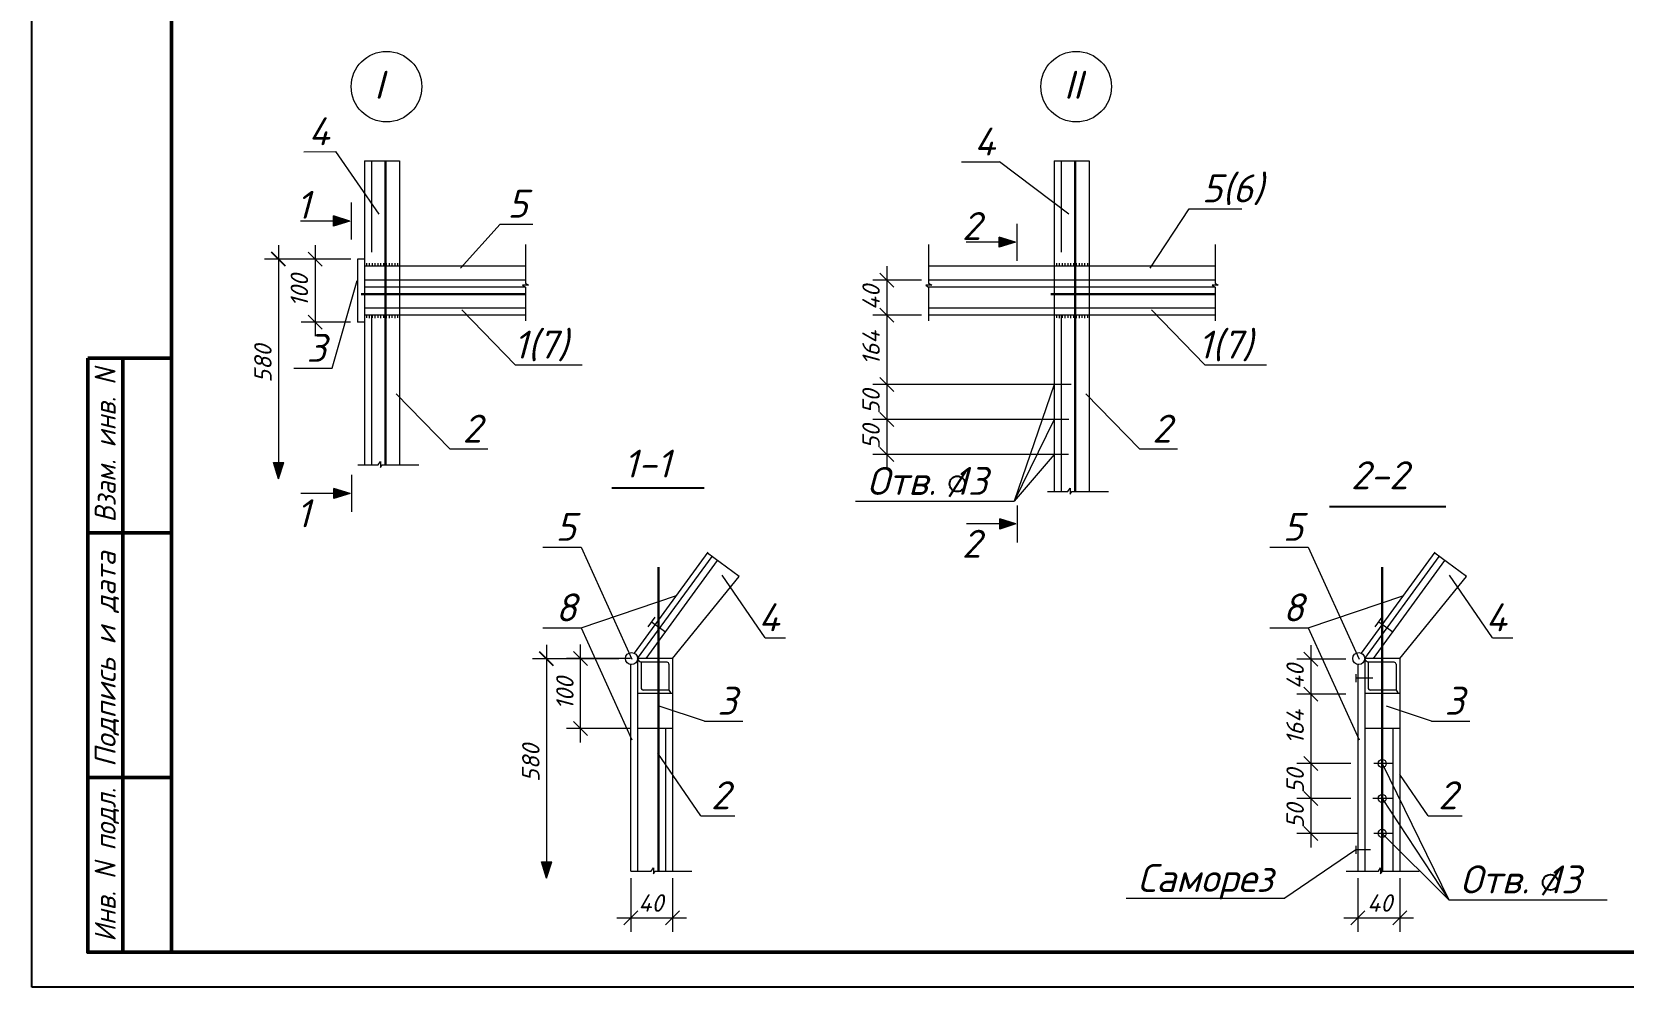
# Model space of a CAD drawing. Extents: x 108150 to 142535, y -18867 to -9422.
# Drawn here: x 140731.3 to 140959.1, y -16848.3 to -16711.7 of the extents above; entities that cross this region are included whole.
import ezdxf
from ezdxf.enums import TextEntityAlignment as Align

# ---------------------------------------------------------------- set-up
doc = ezdxf.new("R2010")
doc.units = 0
doc.header["$MEASUREMENT"] = 0
doc.linetypes.add('ACAD_ISO04W100', pattern=[30, 24, -3, 0, -3])
doc.linetypes.add('DASHED', pattern=[19.05, 12.7, -6.35])
for name, color, linetype, lineweight in [('Выносные', 8, 'Continuous', 15), ('Контурные', 3, 'Continuous', 50), ('Осевые', 8, 'ACAD_ISO04W100', 30), ('Основные', 4, 'Continuous', 40), ('РАЗМЕРЫ', 8, 'Continuous', 30), ('Разрез', 6, 'Continuous', 60), ('Текст', 2, 'Continuous', 15)]:
    doc.layers.add(name, color=color, linetype=linetype, lineweight=lineweight)
doc.styles.add('ГОСТ -3', font='isocpeui.ttf', dxfattribs={"height": 3})
doc.styles.add('ГОСТ 250', font='isocpeui.ttf', dxfattribs={"height": 250})
doc.styles.add('ГОСТ 300', font='isocpeui.ttf', dxfattribs={"height": 300})

# ---------------------------------------------------------------- blocks, each defined once
blk = doc.blocks.new('_Oblique')
at = {"color": 0, "linetype": 'ByBlock', "lineweight": -2}
blk.add_line((-0.5, -0.5), (0.5, 0.5), dxfattribs=at)

msp = doc.modelspace()

# ---------------------------------------------------------------- hatches: boundary and pattern name
at = {"layer": 'Выносные'}
h = msp.add_hatch(color=256, dxfattribs=at)
h.paths.add_polyline_path([(140774.5275, -16739.457), (140776.8616, -16738.7267), (140774.5275, -16738.7267)])
h.paths.add_polyline_path([(140774.5275, -16738.7267), (140776.8616, -16738.7267), (140774.5275, -16737.9965)])
h = msp.add_hatch(color=256, dxfattribs=at)
h.paths.add_polyline_path([(140869.7938, -16742.4889), (140872.1278, -16741.7586), (140869.7938, -16741.7586)])
h.paths.add_polyline_path([(140869.7938, -16741.7586), (140872.1278, -16741.7586), (140869.7938, -16741.0283)])
h = msp.add_hatch(color=256, dxfattribs=at)
h.paths.add_polyline_path([(140765.9354, -16773.2586), (140766.6657, -16775.5926), (140766.6657, -16773.2586)])
h.paths.add_polyline_path([(140766.6657, -16773.2586), (140766.6657, -16775.5926), (140767.3959, -16773.2586)])
h = msp.add_hatch(color=256, dxfattribs=at)
h.paths.add_polyline_path([(140774.579, -16778.44), (140776.913, -16777.7097), (140774.579, -16777.7097)])
h.paths.add_polyline_path([(140774.579, -16777.7097), (140776.913, -16777.7097), (140774.579, -16776.9794)])
h = msp.add_hatch(color=256, dxfattribs=at)
h.paths.add_polyline_path([(140869.8453, -16782.797), (140872.1793, -16782.0667), (140869.8453, -16782.0667)])
h.paths.add_polyline_path([(140869.8453, -16782.0667), (140872.1793, -16782.0667), (140869.8453, -16781.3364)])
h = msp.add_hatch(color=256, dxfattribs=at)
h.paths.add_polyline_path([(140804.2755, -16830.3965), (140805.0058, -16832.7305), (140805.0058, -16830.3965)])
h.paths.add_polyline_path([(140805.0058, -16830.3965), (140805.0058, -16832.7305), (140805.7361, -16830.3965)])

# ---------------------------------------------------------------- linework, layer by layer
for p, q in [((140731.3475, -16848.334, -754.4947), (140731.3475, -16551.334, -754.4947)), ((141151.3475, -16848.334, -754.4947), (140731.3475, -16848.334, -754.4947))]:
    msp.add_line(p, q)
at = {"color": 0, "linetype": 'ByBlock', "lineweight": -2}
for p, q in [((140767.6657, -16745.2024, -754.4947), (140765.6657, -16743.2024, -754.4947)), ((140806.0058, -16802.3403, -754.4947), (140804.0058, -16800.3403, -754.4947))]:
    msp.add_line(p, q, dxfattribs=at)
at = {"color": 7, "lineweight": 25}
msp.add_line((140751.3475, -16843.334, -754.4947), (140739.3475, -16843.334, -754.4947), dxfattribs=at)
at = {"layer": 'Выносные', "color": 0}
for p, q in [((140770.2663, -16728.824, -754.4947), (140774.8642, -16728.7822, -754.4947)), ((140781.0276, -16737.7409, -754.4947), (140774.8642, -16728.7822, -754.4947)), ((140864.3583, -16730.2673, -754.4947), (140869.8398, -16730.2673, -754.4947)), ((140879.7175, -16737.7409, -754.4947), (140869.8398, -16730.2673, -754.4947)), ((140891.3641, -16745.4765, -754.4947), (140896.9401, -16736.9649, -754.4947)), ((140896.9401, -16736.9649, -754.4947), (140904.5016, -16736.9649, -754.4947)), ((140792.6742, -16745.4765, -754.4947), (140798.3603, -16739.1549, -754.4947)), ((140798.3603, -16739.1549, -754.4947), (140803.0366, -16739.1549, -754.4947)), ((140801.9757, -16742.0789, -754.4947), (140801.9757, -16747.6034, -754.4947)), ((140859.6802, -16742.0789, -754.4947), (140859.6802, -16747.6034, -754.4947)), ((140900.6656, -16742.0789, -754.4947), (140900.6656, -16747.6034, -754.4947)), ((140774.3035, -16759.7903, -754.4947), (140777.8799, -16747.257, -754.4947)), ((140801.9757, -16748.1862, -754.4947), (140801.9757, -16753.0128, -754.4947)), ((140859.6802, -16748.1862, -754.4947), (140859.6802, -16753.0128, -754.4947)), ((140900.6656, -16748.1862, -754.4947), (140900.6656, -16753.0128, -754.4947)), ((140792.8596, -16751.4168, -754.4947), (140800.5155, -16759.3162, -754.4947)), ((140891.5495, -16751.4168, -754.4947), (140899.2054, -16759.3162, -754.4947)), ((140768.822, -16759.7903, -754.4947), (140774.3035, -16759.7903, -754.4947)), ((140800.5155, -16759.3162, -754.4947), (140810.0984, -16759.3162, -754.4947)), ((140899.2054, -16759.3162, -754.4947), (140908.0454, -16759.3162, -754.4947)), ((140877.6447, -16762.1119, -754.4947), (140871.9045, -16778.8166, -754.4947)), ((140783.4866, -16763.4358, -754.4947), (140791.1426, -16771.3352, -754.4947)), ((140882.1765, -16763.4358, -754.4947), (140889.8324, -16771.3352, -754.4947)), ((140877.6447, -16767.1119, -754.4947), (140871.9045, -16778.8166, -754.4947)), ((140791.1426, -16771.3352, -754.4947), (140796.6241, -16771.3352, -754.4947)), ((140889.8324, -16771.3352, -754.4947), (140895.314, -16771.3352, -754.4947)), ((140778.0179, -16773.5926, -754.4947), (140780.9192, -16773.5926, -754.4947)), ((140781.502, -16773.5926, -754.4947), (140786.7363, -16773.5926, -754.4947)), ((140877.6447, -16772.1119, -754.4947), (140871.9045, -16778.8166, -754.4947)), ((140876.7077, -16777.4226, -754.4947), (140879.6091, -16777.4226, -754.4947)), ((140880.1918, -16777.4226, -754.4947), (140885.4262, -16777.4226, -754.4947)), ((140849.2276, -16778.8166, -754.4947), (140871.9045, -16778.8166, -754.4947)), ((140804.4616, -16785.3869, -754.4947), (140809.9431, -16785.3869, -754.4947)), ((140809.9431, -16785.3869, -754.4947), (140817.2184, -16801.4186, -754.4947)), ((140908.5254, -16785.3869, -754.4947), (140914.0069, -16785.3869, -754.4947)), ((140914.0069, -16785.3869, -754.4947), (140921.2822, -16801.4186, -754.4947)), ((140836.3043, -16798.3609, -754.4947), (140830.1409, -16789.4022, -754.4947)), ((140940.3681, -16798.3609, -754.4947), (140934.2047, -16789.4022, -754.4947)), ((140809.9431, -16796.9114, -754.4947), (140823.6186, -16792.299, -754.4947)), ((140914.0069, -16796.9114, -754.4947), (140927.6824, -16792.299, -754.4947)), ((140804.4616, -16796.9114, -754.4947), (140809.9431, -16796.9114, -754.4947)), ((140809.9431, -16796.9114, -754.4947), (140817.2184, -16812.9431, -754.4947)), ((140836.3043, -16798.3609, -754.4947), (140839.2056, -16798.3609, -754.4947)), ((140908.5254, -16796.9114, -754.4947), (140914.0069, -16796.9114, -754.4947)), ((140914.0069, -16796.9114, -754.4947), (140921.2822, -16812.9431, -754.4947)), ((140940.3681, -16798.3609, -754.4947), (140943.2695, -16798.3609, -754.4947)), ((140827.5878, -16810.2709, -754.4947), (140821.11, -16808.1208, -754.4947)), ((140931.6517, -16810.2709, -754.4947), (140925.1738, -16808.1208, -754.4947)), ((140827.5878, -16810.2709, -754.4947), (140833.0694, -16810.2709, -754.4947)), ((140931.6517, -16810.2709, -754.4947), (140937.1332, -16810.2709, -754.4947)), ((140827.0981, -16823.8178, -754.4947), (140820.9347, -16814.8591, -754.4947)), ((140924.5841, -16816.3311, -754.4947), (140934.1054, -16835.8221, -754.4947)), ((140931.162, -16823.8178, -754.4947), (140927.0841, -16817.8905, -754.4947)), ((140924.5841, -16821.3311, -754.4947), (140934.1054, -16835.8221, -754.4947)), ((140827.0981, -16823.8178, -754.4947), (140831.9509, -16823.8178, -754.4947)), ((140931.162, -16823.8178, -754.4947), (140936.0147, -16823.8178, -754.4947)), ((140924.5841, -16826.3311, -754.4947), (140934.1054, -16835.8221, -754.4947)), ((140920.8051, -16828.6812, -754.4947), (140910.6275, -16835.6173, -754.4947)), ((140817.0832, -16831.7305, -754.4947), (140819.9846, -16831.7305, -754.4947)), ((140820.5673, -16831.7305, -754.4947), (140825.8017, -16831.7305, -754.4947)), ((140919.4134, -16831.7305, -754.4947), (140924.0484, -16831.7305, -754.4947)), ((140924.6312, -16831.7305, -754.4947), (140929.8655, -16831.7305, -754.4947)), ((140887.9506, -16835.6173, -754.4947), (140910.6275, -16835.6173, -754.4947)), ((140934.1054, -16835.8221, -754.4947), (140956.7822, -16835.8221, -754.4947))]:
    msp.add_line(p, q, dxfattribs=at)
at = {"layer": 'Выносные', "color": 0, "lineweight": 20}
for p, q in [((140778.9549, -16730.1108, -754.4947), (140783.9549, -16730.1108, -754.4947)), ((140778.9549, -16730.1108, -754.4947), (140778.9549, -16773.5926, -754.4947)), ((140783.9549, -16730.1108, -754.4947), (140783.9549, -16744.1866, -754.4947)), ((140877.6447, -16730.1108, -754.4947), (140882.6447, -16730.1108, -754.4947)), ((140877.6447, -16730.1108, -754.4947), (140877.6447, -16745.1866, -754.4947)), ((140882.6447, -16730.1108, -754.4947), (140882.6447, -16745.1866, -754.4947)), ((140777.9549, -16744.1866, -754.4947), (140777.9549, -16753.1866, -754.4947)), ((140778.9549, -16744.1866, -754.4947), (140777.9549, -16744.1866, -754.4947)), ((140801.9757, -16745.1866, -754.4947), (140778.9549, -16745.1866, -754.4947)), ((140779.2344, -16744.7775, -754.4947), (140779.2344, -16745.1885, -754.4947)), ((140779.6393, -16744.7775, -754.4947), (140779.6393, -16745.1994, -754.4947)), ((140780.0441, -16744.7775, -754.4947), (140780.0441, -16745.1885, -754.4947)), ((140780.449, -16744.7775, -754.4947), (140780.449, -16745.1994, -754.4947)), ((140780.8538, -16744.7775, -754.4947), (140780.8538, -16745.1885, -754.4947)), ((140781.2587, -16744.7775, -754.4947), (140781.2587, -16745.1994, -754.4947)), ((140781.6635, -16744.7771, -754.4947), (140781.6635, -16745.188, -754.4947)), ((140782.0683, -16744.7775, -754.4947), (140782.0683, -16745.1994, -754.4947)), ((140782.4732, -16744.7775, -754.4947), (140782.4732, -16745.1994, -754.4947)), ((140782.878, -16744.7775, -754.4947), (140782.878, -16745.1885, -754.4947)), ((140783.2829, -16744.7775, -754.4947), (140783.2829, -16745.1994, -754.4947)), ((140783.6877, -16744.7775, -754.4947), (140783.6877, -16745.1885, -754.4947)), ((140900.6656, -16745.1866, -754.4947), (140859.6802, -16745.1866, -754.4947)), ((140877.957, -16744.7757, -754.4947), (140877.957, -16745.1866, -754.4947)), ((140878.3619, -16744.7757, -754.4947), (140878.3619, -16745.1976, -754.4947)), ((140878.7667, -16744.7757, -754.4947), (140878.7667, -16745.1866, -754.4947)), ((140879.1715, -16744.7757, -754.4947), (140879.1715, -16745.1976, -754.4947)), ((140879.5764, -16744.7757, -754.4947), (140879.5764, -16745.1866, -754.4947)), ((140879.9812, -16744.7757, -754.4947), (140879.9812, -16745.1976, -754.4947)), ((140880.3861, -16744.7752, -754.4947), (140880.3861, -16745.1862, -754.4947)), ((140880.7909, -16744.7757, -754.4947), (140880.7909, -16745.1976, -754.4947)), ((140881.1958, -16744.7757, -754.4947), (140881.1958, -16745.1976, -754.4947)), ((140881.6006, -16744.7757, -754.4947), (140881.6006, -16745.1866, -754.4947)), ((140882.0055, -16744.7757, -754.4947), (140882.0055, -16745.1976, -754.4947)), ((140882.4103, -16744.7757, -754.4947), (140882.4103, -16745.1866, -754.4947)), ((140801.9757, -16747.1866, -754.4947), (140778.9549, -16747.1866, -754.4947)), ((140900.6656, -16747.1866, -754.4947), (140859.6802, -16747.1866, -754.4947)), ((140801.9757, -16752.1866, -754.4947), (140778.9549, -16752.1866, -754.4947)), ((140779.2344, -16752.1866, -754.4947), (140779.2344, -16752.5976, -754.4947)), ((140779.6393, -16752.1866, -754.4947), (140779.6393, -16752.6085, -754.4947)), ((140780.0441, -16752.1866, -754.4947), (140780.0441, -16752.5976, -754.4947)), ((140780.449, -16752.1866, -754.4947), (140780.449, -16752.6085, -754.4947)), ((140780.8538, -16752.1866, -754.4947), (140780.8538, -16752.5976, -754.4947)), ((140781.2587, -16752.1866, -754.4947), (140781.2587, -16752.6085, -754.4947)), ((140781.6635, -16752.1862, -754.4947), (140781.6635, -16752.5971, -754.4947)), ((140782.0683, -16752.1866, -754.4947), (140782.0683, -16752.6085, -754.4947)), ((140782.4732, -16752.1866, -754.4947), (140782.4732, -16752.6085, -754.4947)), ((140782.878, -16752.1866, -754.4947), (140782.878, -16752.5976, -754.4947)), ((140783.2829, -16752.1866, -754.4947), (140783.2829, -16752.6085, -754.4947)), ((140783.6877, -16752.1866, -754.4947), (140783.6877, -16752.5976, -754.4947)), ((140783.9549, -16752.1866, -754.4947), (140783.9549, -16773.5926, -754.4947)), ((140900.6656, -16752.1866, -754.4947), (140859.6802, -16752.1866, -754.4947)), ((140877.6447, -16752.1866, -754.4947), (140877.6447, -16777.4226, -754.4947)), ((140877.957, -16752.1866, -754.4947), (140877.957, -16752.5976, -754.4947)), ((140878.3619, -16752.1866, -754.4947), (140878.3619, -16752.6085, -754.4947)), ((140878.7667, -16752.1866, -754.4947), (140878.7667, -16752.5976, -754.4947)), ((140879.1715, -16752.1866, -754.4947), (140879.1715, -16752.6085, -754.4947)), ((140879.5764, -16752.1866, -754.4947), (140879.5764, -16752.5976, -754.4947)), ((140879.9812, -16752.1866, -754.4947), (140879.9812, -16752.6085, -754.4947)), ((140880.3861, -16752.1862, -754.4947), (140880.3861, -16752.5971, -754.4947)), ((140880.7909, -16752.1866, -754.4947), (140880.7909, -16752.6085, -754.4947)), ((140881.1958, -16752.1866, -754.4947), (140881.1958, -16752.6085, -754.4947)), ((140881.6006, -16752.1866, -754.4947), (140881.6006, -16752.5976, -754.4947)), ((140882.0055, -16752.1866, -754.4947), (140882.0055, -16752.6085, -754.4947)), ((140882.4103, -16752.1866, -754.4947), (140882.4103, -16752.5976, -754.4947)), ((140882.6447, -16752.1866, -754.4947), (140882.6447, -16777.4226, -754.4947)), ((140778.9549, -16753.1866, -754.4947), (140777.9549, -16753.1866, -754.4947)), ((140880.0779, -16762.1119, -754.4947), (140876.4839, -16762.1119, -754.4947)), ((140879.7511, -16767.1119, -754.4947), (140876.3206, -16767.1119, -754.4947)), ((140879.6695, -16772.1119, -754.4947), (140876.4839, -16772.1119, -754.4947)), ((140817.0202, -16802.1761, -754.4947), (140817.0202, -16831.7305, -754.4947)), ((140818.0202, -16801.3245, -754.4947), (140818.0202, -16831.7305, -754.4947)), ((140823.0202, -16801.3245, -754.4947), (140818.0202, -16801.3245, -754.4947)), ((140818.5202, -16801.8245, -754.4947), (140818.5202, -16805.5892, -754.4947)), ((140822.2525, -16801.8245, -754.4947), (140818.5202, -16801.8245, -754.4947)), ((140822.5202, -16802.1098, -754.4947), (140822.5202, -16805.8245, -754.4947)), ((140823.0202, -16801.3245, -754.4947), (140823.0202, -16831.7305, -754.4947)), ((140921.0841, -16802.1761, -754.4947), (140921.0841, -16831.7305, -754.4947)), ((140922.0841, -16801.3245, -754.4947), (140922.0841, -16831.7305, -754.4947)), ((140927.0841, -16801.3245, -754.4947), (140922.0841, -16801.3245, -754.4947)), ((140922.5841, -16801.8245, -754.4947), (140922.5841, -16805.5892, -754.4947)), ((140926.3163, -16801.8245, -754.4947), (140922.5841, -16801.8245, -754.4947)), ((140926.5841, -16802.1098, -754.4947), (140926.5841, -16805.8245, -754.4947)), ((140927.0841, -16801.3245, -754.4947), (140927.0841, -16831.7305, -754.4947)), ((140920.8051, -16803.5565, -754.4947), (140920.8051, -16804.7038, -754.4947)), ((140923.232, -16804.1446, -754.4947), (140920.8051, -16804.1446, -754.4947)), ((140823.0202, -16806.3245, -754.4947), (140818.0202, -16806.3245, -754.4947)), ((140822.5202, -16805.8245, -754.4947), (140818.7997, -16805.8245, -754.4947)), ((140927.0841, -16806.3245, -754.4947), (140922.0841, -16806.3245, -754.4947)), ((140926.5841, -16805.8245, -754.4947), (140922.8635, -16805.8245, -754.4947)), ((140823.0202, -16811.3245, -754.4947), (140818.0202, -16811.3245, -754.4947)), ((140927.0841, -16811.3245, -754.4947), (140922.0841, -16811.3245, -754.4947)), ((140926.0841, -16816.3311, -754.4947), (140923.4076, -16816.3311, -754.4947)), ((140926.0841, -16821.3311, -754.4947), (140923.2442, -16821.3311, -754.4947)), ((140920.8051, -16828.0931, -754.4947), (140920.8051, -16829.2404, -754.4947)), ((140926.0841, -16826.3311, -754.4947), (140923.4076, -16826.3311, -754.4947)), ((140922.9056, -16828.6812, -754.4947), (140920.8051, -16828.6812, -754.4947))]:
    msp.add_line(p, q, dxfattribs=at)
at = {"layer": 'Выносные'}
for p, q in [((140777.0869, -16741.3656, -754.4947), (140777.0869, -16736.0724, -754.4947)), ((140776.8616, -16738.7267, -754.4947), (140769.7996, -16738.7267, -754.4947)), ((140776.8616, -16738.7267, -754.4947), (140774.5275, -16737.9965, -754.4947)), ((140774.5275, -16739.457, -754.4947), (140774.5275, -16737.9965, -754.4947)), ((140776.8616, -16738.7267, -754.4947), (140774.5275, -16739.457, -754.4947)), ((140872.3532, -16744.3974, -754.4947), (140872.3532, -16739.1042, -754.4947)), ((140872.1278, -16741.7586, -754.4947), (140865.0658, -16741.7586, -754.4947)), ((140872.1278, -16741.7586, -754.4947), (140869.7938, -16741.0283, -754.4947)), ((140869.7938, -16742.4889, -754.4947), (140869.7938, -16741.0283, -754.4947)), ((140872.1278, -16741.7586, -754.4947), (140869.7938, -16742.4889, -754.4947)), ((140766.6657, -16775.5926, -754.4947), (140765.9354, -16773.2586, -754.4947)), ((140765.9354, -16773.2586, -754.4947), (140767.3959, -16773.2586, -754.4947)), ((140766.6657, -16775.5926, -754.4947), (140767.3959, -16773.2586, -754.4947)), ((140777.1384, -16780.3485, -754.4947), (140777.1384, -16775.0553, -754.4947)), ((140776.913, -16777.7097, -754.4947), (140769.851, -16777.7097, -754.4947)), ((140776.913, -16777.7097, -754.4947), (140774.579, -16776.9794, -754.4947)), ((140774.579, -16778.44, -754.4947), (140774.579, -16776.9794, -754.4947)), ((140776.913, -16777.7097, -754.4947), (140774.579, -16778.44, -754.4947)), ((140872.4046, -16784.7055, -754.4947), (140872.4046, -16779.4123, -754.4947)), ((140872.1793, -16782.0667, -754.4947), (140865.1173, -16782.0667, -754.4947)), ((140872.1793, -16782.0667, -754.4947), (140869.8453, -16781.3364, -754.4947)), ((140869.8453, -16782.797, -754.4947), (140869.8453, -16781.3364, -754.4947)), ((140872.1793, -16782.0667, -754.4947), (140869.8453, -16782.797, -754.4947)), ((140805.0058, -16832.7305, -754.4947), (140804.2755, -16830.3965, -754.4947)), ((140804.2755, -16830.3965, -754.4947), (140805.7361, -16830.3965, -754.4947)), ((140805.0058, -16832.7305, -754.4947), (140805.7361, -16830.3965, -754.4947))]:
    msp.add_line(p, q, dxfattribs=at)
at = {"layer": 'Выносные', "color": 8}
for p, q in [((140766.6657, -16742.2024, -754.4947), (140766.6657, -16775.5926, -754.4947)), ((140771.8825, -16742.1866, -754.4947), (140771.8825, -16755.1866, -754.4947)), ((140777.0066, -16744.2024, -754.4947), (140764.6657, -16744.2024, -754.4947)), ((140776.9549, -16744.1866, -754.4947), (140769.8825, -16744.1866, -754.4947)), ((140853.6932, -16745.1866, -754.4947), (140853.6932, -16754.1866, -754.4947)), ((140858.6802, -16747.1866, -754.4947), (140851.6932, -16747.1866, -754.4947)), ((140853.6932, -16750.1866, -754.4947), (140853.6932, -16764.1119, -754.4947)), ((140858.6802, -16752.1866, -754.4947), (140851.6932, -16752.1866, -754.4947)), ((140858.6586, -16752.1866, -754.4947), (140851.6932, -16752.1866, -754.4947)), ((140776.9549, -16753.1866, -754.4947), (140769.8825, -16753.1866, -754.4947)), ((140875.4839, -16762.1119, -754.4947), (140851.6932, -16762.1119, -754.4947)), ((140876.6447, -16762.1119, -754.4947), (140851.6932, -16762.1119, -754.4947)), ((140853.6932, -16760.1119, -754.4947), (140853.6932, -16769.1119, -754.4947)), ((140853.6932, -16765.1119, -754.4947), (140853.6932, -16774.1119, -754.4947)), ((140876.6447, -16767.1119, -754.4947), (140851.6932, -16767.1119, -754.4947)), ((140876.6447, -16767.1119, -754.4947), (140851.6932, -16767.1119, -754.4947)), ((140876.6447, -16772.1119, -754.4947), (140851.6932, -16772.1119, -754.4947)), ((140805.0058, -16799.3403, -754.4947), (140805.0058, -16832.7305, -754.4947)), ((140809.881, -16813.3245, -754.4947), (140809.881, -16799.3245, -754.4947)), ((140914.377, -16799.4186, -754.4947), (140914.377, -16808.4186, -754.4947)), ((140815.3467, -16801.3403, -754.4947), (140803.0058, -16801.3403, -754.4947)), ((140817.0202, -16801.3245, -754.4947), (140807.881, -16801.3245, -754.4947)), ((140919.364, -16801.4186, -754.4947), (140912.377, -16801.4186, -754.4947)), ((140914.377, -16804.4186, -754.4947), (140914.377, -16818.3439, -754.4947)), ((140919.364, -16806.4186, -754.4947), (140912.377, -16806.4186, -754.4947)), ((140919.3424, -16806.4186, -754.4947), (140912.377, -16806.4186, -754.4947)), ((140817.0202, -16811.3245, -754.4947), (140807.881, -16811.3245, -754.4947)), ((140914.377, -16814.3439, -754.4947), (140914.377, -16823.3439, -754.4947)), ((140920.0841, -16816.3439, -754.4947), (140912.377, -16816.3439, -754.4947)), ((140920.0841, -16816.3439, -754.4947), (140912.377, -16816.3439, -754.4947)), ((140920.0841, -16821.3439, -754.4947), (140912.377, -16821.3439, -754.4947)), ((140920.0841, -16821.3439, -754.4947), (140912.377, -16821.3439, -754.4947)), ((140914.377, -16819.3439, -754.4947), (140914.377, -16828.3439, -754.4947)), ((140921.0841, -16826.3439, -754.4947), (140912.377, -16826.3439, -754.4947)), ((140817.0832, -16832.7305, -754.4947), (140817.0832, -16840.4341, -754.4947)), ((140823.0202, -16832.7305, -754.4947), (140823.0202, -16840.4341, -754.4947)), ((140921.0841, -16832.7305, -754.4947), (140921.0841, -16840.4341, -754.4947)), ((140927.0841, -16832.7305, -754.4947), (140927.0841, -16840.4341, -754.4947)), ((140815.0832, -16838.4341, -754.4947), (140825.0202, -16838.4341, -754.4947)), ((140919.0841, -16838.4341, -754.4947), (140929.0841, -16838.4341, -754.4947))]:
    msp.add_line(p, q, dxfattribs=at)
at = {"layer": 'Выносные', "color": 0, "lineweight": 15}
for p, q in [((140802.4349, -16747.9172, -754.4947), (140801.572, -16747.9172, -754.4947)), ((140801.572, -16747.9172, -754.4947), (140801.9757, -16748.1862, -754.4947)), ((140801.9757, -16747.6034, -754.4947), (140802.4349, -16747.9172, -754.4947)), ((140860.1393, -16747.9172, -754.4947), (140859.2764, -16747.9172, -754.4947)), ((140859.2764, -16747.9172, -754.4947), (140859.6802, -16748.1862, -754.4947)), ((140859.6802, -16747.6034, -754.4947), (140860.1393, -16747.9172, -754.4947)), ((140901.1247, -16747.9172, -754.4947), (140900.2618, -16747.9172, -754.4947)), ((140900.2618, -16747.9172, -754.4947), (140900.6656, -16748.1862, -754.4947)), ((140900.6656, -16747.6034, -754.4947), (140901.1247, -16747.9172, -754.4947)), ((140780.9192, -16773.5926, -754.4947), (140781.2329, -16773.1335, -754.4947)), ((140781.2329, -16773.1335, -754.4947), (140781.2329, -16773.9964, -754.4947)), ((140781.2329, -16773.9964, -754.4947), (140781.502, -16773.5926, -754.4947)), ((140879.6091, -16777.4226, -754.4947), (140879.9228, -16776.9635, -754.4947)), ((140879.9228, -16776.9635, -754.4947), (140879.9228, -16777.8264, -754.4947)), ((140879.9228, -16777.8264, -754.4947), (140880.1918, -16777.4226, -754.4947)), ((140817.572, -16800.5679, -754.4947), (140828.1084, -16786.1221, -754.4947)), ((140818.0202, -16801.3245, -754.4947), (140828.6786, -16786.7114, -754.4947)), ((140832.5795, -16789.5894, -754.4947), (140828.0285, -16786.2318, -754.4947)), ((140921.6359, -16800.5679, -754.4947), (140932.1723, -16786.1221, -754.4947)), ((140922.0841, -16801.3245, -754.4947), (140932.7425, -16786.7114, -754.4947)), ((140936.6433, -16789.5894, -754.4947), (140932.0923, -16786.2318, -754.4947)), ((140823.0202, -16801.3245, -754.4947), (140832.5795, -16789.5894, -754.4947)), ((140927.0841, -16801.3245, -754.4947), (140936.6433, -16789.5894, -754.4947)), ((140819.5309, -16796.779, -754.4947), (140820.5343, -16795.4033, -754.4947)), ((140822.0241, -16797.5689, -754.4947), (140820.0286, -16796.0967, -754.4947)), ((140923.5948, -16796.779, -754.4947), (140924.5981, -16795.4033, -754.4947)), ((140926.0879, -16797.5689, -754.4947), (140924.0924, -16796.0967, -754.4947)), ((140819.9846, -16831.7305, -754.4947), (140820.2983, -16831.2714, -754.4947)), ((140820.2983, -16831.2714, -754.4947), (140820.2983, -16832.1343, -754.4947)), ((140820.2983, -16832.1343, -754.4947), (140820.5673, -16831.7305, -754.4947)), ((140924.0484, -16831.7305, -754.4947), (140924.3621, -16831.2714, -754.4947)), ((140924.3621, -16831.2714, -754.4947), (140924.3621, -16832.1343, -754.4947)), ((140924.3621, -16832.1343, -754.4947), (140924.6312, -16831.7305, -754.4947))]:
    msp.add_line(p, q, dxfattribs=at)
for centre, radius in [((140782.1032, -16719.5018, -754.4947), 5.0526), ((140880.7931, -16719.5018, -754.4947), 5.0526), ((140817.1576, -16801.3245, -754.4947), 0.8626), ((140921.2214, -16801.3245, -754.4947), 0.8626), ((140924.5841, -16816.3311, -754.4947), 0.5788), ((140924.5841, -16821.3311, -754.4947), 0.5788), ((140924.5841, -16826.3311, -754.4947), 0.5788)]:
    msp.add_circle(centre, radius, dxfattribs=at)
for centre, radius, start, end in [((140818.697, -16801.1477, -754.4947), 0.6995, 194.638807, 255.361193), ((140822.1706, -16802.1696, -754.4947), 0.3547, 9.223141, 76.69425), ((140922.7608, -16801.1477, -754.4947), 0.6995, 194.638807, 255.361193), ((140926.2345, -16802.1696, -754.4947), 0.3547, 9.223141, 76.69425), ((140818.8017, -16805.5385, -754.4947), 0.286, 190.211254, 270.936039), ((140823.197, -16805.6477, -754.4947), 0.6995, 194.638807, 255.361193), ((140922.8655, -16805.5385, -754.4947), 0.286, 190.211254, 270.936039), ((140927.2608, -16805.6477, -754.4947), 0.6995, 194.638807, 255.361193)]:
    msp.add_arc(centre, radius, start, end, dxfattribs=at)
at = {"layer": 'Контурные'}
for p, q in [((140751.3475, -16843.334, -754.4947), (140751.3475, -16556.334, -754.4947)), ((140751.3475, -16758.334, -754.4947), (140739.3475, -16758.334, -754.4947)), ((140739.3475, -16843.334, -754.4947), (140739.3475, -16758.334, -754.4947)), ((140744.3475, -16843.334, -754.4947), (140744.3475, -16758.334, -754.4947)), ((140751.3475, -16783.334, -754.4947), (140739.3475, -16783.334, -754.4947)), ((140751.3475, -16818.334, -754.4947), (140739.3475, -16818.334, -754.4947)), ((141146.3475, -16843.334, -754.4947), (140751.3475, -16843.334, -754.4947))]:
    msp.add_line(p, q, dxfattribs=at)
at = {"layer": 'Контурные', "elevation": -754.4947}
msp.add_lwpolyline([(140739.3475, -16758.334), (140751.3475, -16758.334), (140751.3475, -16843.334), (140739.3475, -16843.334)], close=True, dxfattribs=at)
at = {"layer": 'Осевые', "ltscale": 100}
for p, q in [((140781.9549, -16730.1108, -754.4947), (140781.9549, -16773.5926, -754.4947)), ((140880.6447, -16730.1108, -754.4947), (140880.6447, -16777.4226, -754.4947)), ((140801.9757, -16749.1866, -754.4947), (140778.4549, -16749.1866, -754.4947)), ((140900.6656, -16749.1866, -754.4947), (140877.1447, -16749.1866, -754.4947)), ((140821.0202, -16788.2487, -754.4947), (140821.0202, -16831.7305, -754.4947)), ((140924.5841, -16788.2487, -754.4947), (140924.5841, -16831.7305, -754.4947))]:
    msp.add_line(p, q, dxfattribs=at)
at = {"layer": 'Основные', "color": 7, "linetype": 'DASHED', "lineweight": 18, "ltscale": 20}
for p, q in [((140779.9549, -16730.1108, -754.4947), (140779.9549, -16743.1866, -754.4947)), ((140878.6447, -16730.1108, -754.4947), (140878.6447, -16743.1866, -754.4947)), ((140783.9549, -16743.1866, -754.4947), (140783.9549, -16752.1866, -754.4947)), ((140877.6447, -16743.1866, -754.4947), (140877.6447, -16752.1866, -754.4947)), ((140882.6447, -16743.1866, -754.4947), (140882.6447, -16752.1866, -754.4947)), ((140801.9757, -16748.1866, -754.4947), (140778.9549, -16748.1866, -754.4947)), ((140900.6656, -16748.1866, -754.4947), (140859.6802, -16748.1866, -754.4947)), ((140801.9757, -16751.1866, -754.4947), (140778.9549, -16751.1866, -754.4947)), ((140779.9549, -16752.1866, -754.4947), (140779.9549, -16773.5926, -754.4947)), ((140900.6656, -16751.1866, -754.4947), (140859.6802, -16751.1866, -754.4947)), ((140878.6447, -16752.1866, -754.4947), (140878.6447, -16777.4226, -754.4947)), ((140819.258, -16801.3245, -754.4947), (140829.4866, -16787.3007, -754.4947)), ((140923.3218, -16801.3245, -754.4947), (140933.5504, -16787.3007, -754.4947)), ((140822.0202, -16811.3245, -754.4947), (140822.0202, -16831.7305, -754.4947)), ((140823.0202, -16811.3245, -754.4947), (140823.0202, -16831.7305, -754.4947)), ((140926.0841, -16811.3245, -754.4947), (140926.0841, -16831.7305, -754.4947)), ((140927.0841, -16811.3245, -754.4947), (140927.0841, -16831.7305, -754.4947))]:
    msp.add_line(p, q, dxfattribs=at)
at = {"layer": 'РАЗМЕРЫ', "color": 2, "lineweight": 25, "ltscale": 0.5}
for p, q in [((140814.3684, -16776.9201, -754.4947), (140827.5375, -16776.9201, -754.4947)), ((140917.0499, -16779.5861, -754.4947), (140933.6992, -16779.5861, -754.4947))]:
    msp.add_line(p, q, dxfattribs=at)
at = {"layer": 'Разрез', "color": 2, "linetype": 'Continuous', "lineweight": -2}
for p, q in [((140865.1669, -16774.2916, -754.4947), (140862.6249, -16778.1877, -754.4947)), ((140950.0446, -16831.2972, -754.4947), (140947.5026, -16835.1932, -754.4947))]:
    msp.add_line(p, q, dxfattribs=at)
for centre in [(140863.7791, -16776.3333, -754.4947), (140948.6568, -16833.3389, -754.4947)]:
    msp.add_circle(centre, 1.1086, dxfattribs=at)

# ---------------------------------------------------------------- block references
at = {"layer": 'Выносные', "color": 8, "xscale": 2, "yscale": 2, "zscale": 2}
for p, rotation in [((140771.8825, -16744.1866, -754.4947), 90), ((140853.6932, -16747.1866, -754.4947), 90), ((140771.8825, -16753.1866, -754.4947), 270), ((140853.6932, -16752.1866, -754.4947), 270), ((140853.6932, -16752.1866, -754.4947), 90), ((140853.6932, -16762.1119, -754.4947), 270), ((140853.6932, -16762.1119, -754.4947), 90), ((140853.6932, -16767.1119, -754.4947), 270), ((140853.6932, -16767.1119, -754.4947), 90), ((140853.6932, -16772.1119, -754.4947), 270), ((140809.881, -16801.3245, -754.4947), 90), ((140914.377, -16801.4186, -754.4947), 90), ((140914.377, -16806.4186, -754.4947), 270), ((140914.377, -16806.4186, -754.4947), 90), ((140809.881, -16811.3245, -754.4947), 270), ((140914.377, -16816.3439, -754.4947), 270), ((140914.377, -16816.3439, -754.4947), 90), ((140914.377, -16821.3439, -754.4947), 270), ((140914.377, -16821.3439, -754.4947), 90), ((140914.377, -16826.3439, -754.4947), 270), ((140817.0832, -16838.4341, -754.4947), 180), ((140921.0841, -16838.4341, -754.4947), 180)]:
    msp.add_blockref('_Oblique', p, dxfattribs=dict(at, rotation=rotation))
for p in [(140823.0202, -16838.4341, -754.4947), (140927.0841, -16838.4341, -754.4947)]:
    msp.add_blockref('_Oblique', p, dxfattribs=at)

# ---------------------------------------------------------------- texts
at = {"color": 7, "lineweight": 25, "style": 'ГОСТ -3'}
for s, width, p, p2 in [('Взам. инв. N', 0.897376, (140743.3475, -16781.834, -754.4947), (140743.3475, -16759.834, -754.4947)), ('Инв. N подл.', 0.931934, (140743.3475, -16841.834, -754.4947), (140743.3475, -16819.834, -754.4947))]:
    msp.add_text(s, height=3, rotation=90, dxfattribs=dict(at, width=width)).set_placement(p, p2, align=Align.FIT)
msp.add_text('Подпись и дата', height=3, rotation=90, dxfattribs=at).set_placement((140743.3475, -16816.834, -754.4947))
at = {"layer": 'Выносные', "color": 0, "lineweight": 25, "style": 'ГОСТ 250'}
for p in [(140765.6657, -16761.8502, -754.4947), (140804.0058, -16818.988, -754.4947)]:
    msp.add_text('580', height=2.5, rotation=90, dxfattribs=at).set_placement(p)
at = {"layer": 'Выносные', "color": 0, "lineweight": 15, "char_height": 2.5, "attachment_point": 5, "rotation": 90, "style": 'ГОСТ 250'}
for s, insert in [('100', (140769.6325, -16748.6866, -754.4947)), ('40', (140851.4432, -16749.6866, -754.4947)), ('164', (140851.4432, -16756.8865, -754.4947)), ('50', (140851.4432, -16764.6119, -754.4947)), ('50', (140851.4432, -16769.6119, -754.4947)), ('40', (140912.127, -16803.9186, -754.4947)), ('100', (140807.631, -16806.3245, -754.4947)), ('164', (140912.127, -16811.1186, -754.4947)), ('50', (140912.127, -16818.8439, -754.4947)), ('50', (140912.127, -16823.8439, -754.4947))]:
    msp.add_mtext(s, dxfattribs=dict(at, insert=insert))
at = {"layer": 'Выносные', "color": 0, "lineweight": 15, "char_height": 2.5, "attachment_point": 5, "style": 'ГОСТ 250'}
for insert in [(140819.9373, -16836.2925, -754.4947), (140924.2286, -16836.2925, -754.4947)]:
    msp.add_mtext('40', dxfattribs=dict(at, insert=insert))
at = {"layer": 'Текст', "style": 'ГОСТ 300'}
for s, p in [('I', (140780.3675, -16721.2157, -754.4947)), ('II', (140879.0574, -16721.2157, -754.4947)), ('4', (140770.9487, -16727.8891, -754.4947)), ('4', (140866.2061, -16729.3589, -754.4947)), ('5(6)', (140898.7879, -16736.0565, -754.4947)), ('1', (140769.1844, -16738.4048, -754.4947)), ('5', (140799.4029, -16738.2465, -754.4947)), ('2', (140864.4507, -16741.4366, -754.4947)), ('3', (140770.6698, -16758.882, -754.4947)), ('1(7)', (140800.2834, -16758.4079, -754.4947)), ('1(7)', (140898.2304, -16758.4079, -754.4947)), ('2', (140792.9904, -16770.4268, -754.4947)), ('2', (140891.6802, -16770.4268, -754.4947)), ('1-1', (140816.0493, -16775.4308, -754.4947)), ('2-2', (140920.1131, -16777.0932, -754.4947)), ('Отв. 13', (140850.8488, -16777.9082, -754.4947)), ('1', (140769.1849, -16782.539, -754.4947)), ('5', (140806.3094, -16784.4786, -754.4947)), ('5', (140910.3732, -16784.4786, -754.4947)), ('2', (140864.4511, -16786.896, -754.4947)), ('8', (140806.3094, -16796.003, -754.4947)), ('4', (140835.3257, -16797.4208, -754.4947)), ('8', (140910.3732, -16796.003, -754.4947)), ('4', (140939.3895, -16797.4208, -754.4947)), ('3', (140829.4357, -16809.3626, -754.4947)), ('3', (140933.4995, -16809.3626, -754.4947)), ('2', (140828.5286, -16822.8777, -754.4947)), ('2', (140932.5925, -16822.8777, -754.4947)), ('Саморез', (140889.5718, -16834.7089, -754.4947)), ('Отв. 13', (140935.7265, -16834.9138, -754.4947))]:
    msp.add_text(s, height=4, dxfattribs=at).set_placement(p)

doc.saveas('drawing.dxf')
